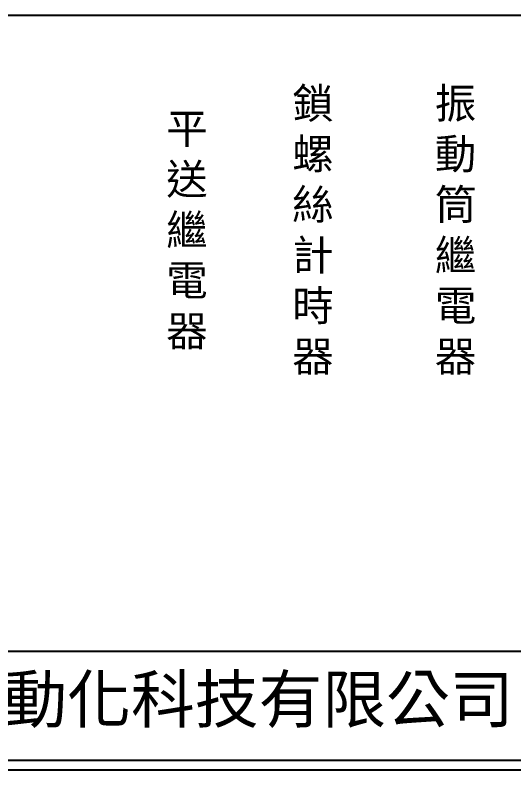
# Model space of a CAD drawing. Extents: x 325 to 612, y 3 to 207.
# Drawn here: x 390 to 454, y 3 to 100 of the extents above; entities that cross this region are included whole.
import ezdxf

# ---------------------------------------------------------------- set-up
doc = ezdxf.new("R2010")
doc.units = 0
doc.layers.add('圖框層', color=7, linetype='CONTINUOUS')
doc.layers.add('標尺寸層', color=3, linetype='CONTINUOUS')
doc.styles.add('CNS', font='romanc.shx', dxfattribs={"bigfont": 'chineset.shx'})
doc.styles.add('STSL', font='KAIU.TTF')

msp = doc.modelspace()

# ---------------------------------------------------------------- linework, layer by layer
at = {"layer": '圖框層', "color": 7}
for p, q in [((326.569, 18.25), (611.07, 18.25)), ((326.569, 4.25), (611.07, 4.25)), ((325.319, 3), (612.319, 3))]:
    msp.add_line(p, q, dxfattribs=at)
at = {"layer": '標尺寸層', "color": 7}
msp.add_line((330.051, 99.958), (607.923, 99.958), dxfattribs=at)

# ---------------------------------------------------------------- texts
at = {"layer": '圖框層', "color": 4, "style": 'STSL'}
msp.add_text('泓陞自動化科技有限公司', height=6, dxfattribs=at).set_placement((363.923, 9.076))
at = {"layer": '標尺寸層', "color": 7, "char_height": 3.9, "width": 2.84806, "attachment_point": 5, "style": 'CNS'}
for s, insert in [('{\\fDFKai-SB|b0|i0|c136|p65;鎖螺絲計時器}', (428.193, 72.165)), ('{\\fDFKai-SB|b0|i0|c136|p65;振動筒繼電器}', (446.495, 72.165)), ('{\\fDFKai-SB|b0|i0|c136|p65;平送繼電器}', (412.025, 72.165))]:
    msp.add_mtext(s, dxfattribs=dict(at, insert=insert))

doc.saveas('drawing.dxf')
